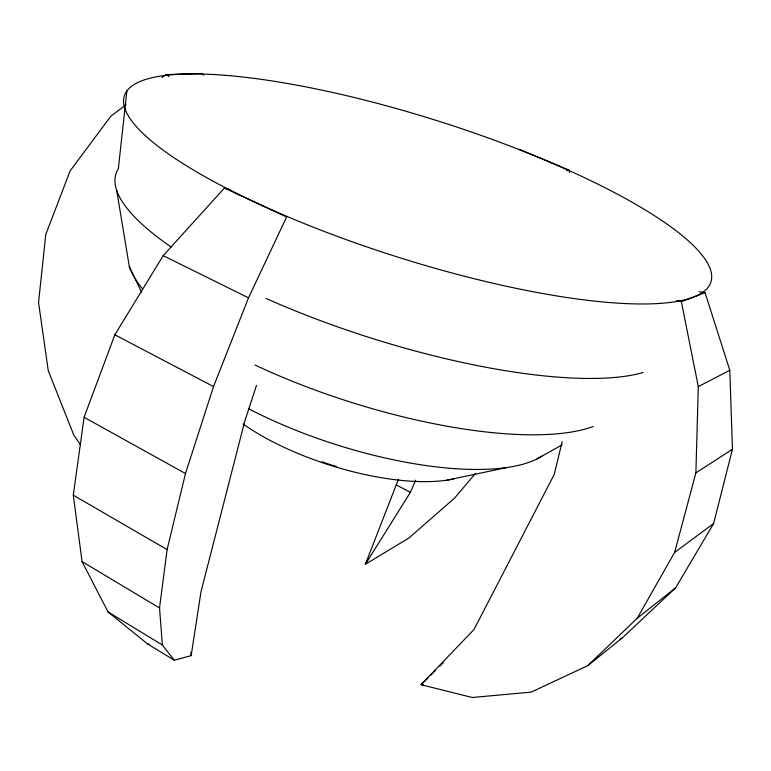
<?xml version="1.0" encoding="UTF-8"?>
<svg xmlns="http://www.w3.org/2000/svg" width="771" height="771" viewBox="0 0 771 771"><rect width="100%" height="100%" fill="white"/><g stroke="black" fill="none" stroke-linecap="round" stroke-linejoin="round"><path stroke-width="1.16" d="M562.184 441.716L554.224 474.444L474.011 629.502L421.072 684.706L472.247 697.495L531.18 692.127L587.762 665.662L637.203 618.284L674.635 552.412L695.885 472.883L698.304 386.628L681.381 301.731L676.745 300.497M126.897 90.911L118.339 168.724A292.103 79.442 17.6 0 0 171.287 247.067M174.246 660.217L162.392 645.038L159.53 607.972L167.105 549.607L185.483 473.548L213.519 386.579L248.513 297.837L286.619 216.969L224.448 187.999L163.192 255.664L114.831 334.768L84.106 417.304L73.293 495.175L82.063 561.587L108.007 611.904L147.434 643.824L174.246 660.217L191.16 655.649L201.029 591.569L244.87 420.821L256.483 385.481M587.762 665.662L622.187 638.012L675.666 587.791L713.628 523.538L732.45 449.262L729.79 370.263L705.051 292.652L699.143 291.746M475.543 473.327L454.717 497.97L408.871 538.033L365.377 564.295L398.395 479.283M367.584 560.112L365.377 564.295L410.413 492.322L415.665 480.188M427.905 677.94L421.072 684.706L423.452 684.783M430.459 675.415L435.576 670.346M439.846 666.115L443.258 662.742M637.203 618.284L675.666 587.791M126.01 104.74L110.822 116.219L70.113 170.921L45.759 234.49L38.55 302.511L48.265 370.706L73.794 435.085L80.618 444.915M162.083 77.486L165.881 74.614L201.983 73.505L203.698 75.144M674.635 552.412L713.628 523.538M695.885 472.883L732.45 449.262M537.079 458.88L562.088 444.886M698.304 386.628L729.79 370.263M620.077 639.111L622.187 638.012M681.381 301.731L705.051 292.652M566.839 170.757L569.143 170.198L569.47 172.54M447.064 480.14L507.183 467.477M147.434 643.824L149.728 644.44M224.448 187.999L230.105 189.762M519.268 149.304L569.143 170.198M163.192 255.664L248.513 297.837M114.831 334.768L213.519 386.579M396.39 484.949L410.413 492.322M84.106 417.304L185.483 473.548M73.293 495.175L167.105 549.607M82.063 561.587L159.53 607.972M108.007 611.904L162.392 645.038M165.881 74.614L168.945 76.502M116.681 190.389L129.297 266.438L141.642 292.305M190.861 652.093L191.16 655.649M541.83 456.162A206.84 70.113 17.6 0 1 248.811 408.842M643.11 372.509A292.103 79.442 17.6 0 1 265.995 298.425M593.178 426.517A257.369 79.461 17.6 0 1 254.999 365.02M141.98 288.19A257.369 79.461 17.6 0 1 129.297 266.438M453.589 478.964A144.418 52.177 17.6 0 1 243.01 423.963M336.628 466.503A74.151 27.804 17.6 0 1 321.931 461.752M250.045 199.901A307.696 70.961 17.6 0 0 710.698 282.639A307.696 70.961 17.6 0 0 292.122 84.309A307.696 70.961 17.6 0 0 250.045 199.901"/></g></svg>
